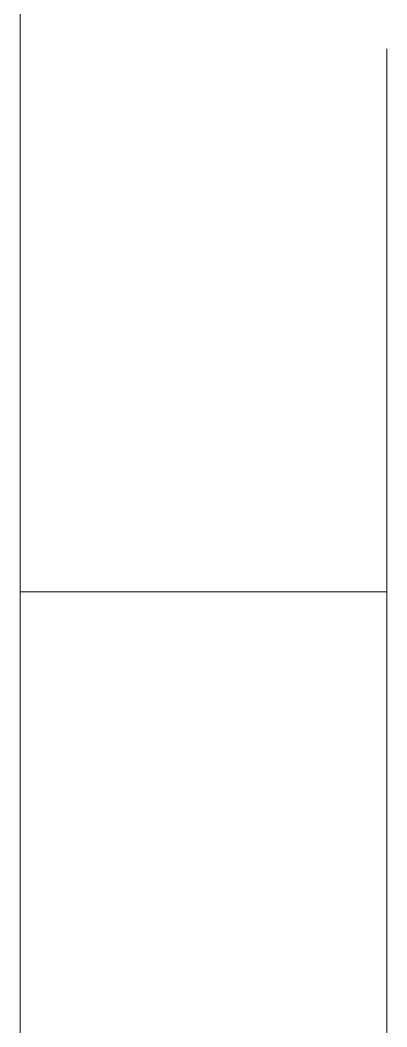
# Model space of a CAD drawing. Header units: inches. Extents: x -12418 to 57169, y -29325 to 19878.
# Drawn here: x 21147.8 to 21167.3, y -13162.2 to -13108.7 of the extents above; entities that cross this region are included whole.
import ezdxf

# ---------------------------------------------------------------- set-up
doc = ezdxf.new("R2010")
doc.units = ezdxf.units.IN
doc.header["$LTSCALE"] = 25
doc.header["$MEASUREMENT"] = 0
doc.layers.get('0').update_dxf_attribs({"color": 8})
doc.layers.add('00-Ground Floor$0$LOADING', color=253, linetype='Continuous', lineweight=5)
doc.layers.add('00-Ground Floor$0$NEW Wall', color=166, linetype='Continuous', lineweight=5)

# ---------------------------------------------------------------- blocks, each defined once
blk = doc.blocks.new('*X861')
at = {"color": 0}
for p, q in [((5, 3), (5, 3)), ((5, 3), (5, 3)), ((5, 3), (5, 3)), ((5, 3), (5, 3)), ((5, 3), (5, 3)), ((5, 3), (5, 3)), ((5, 3), (5, 3)), ((5, 3), (5, 3)), ((5, 3), (5, 3)), ((5, 3), (5, 3)), ((5, 3), (5, 3)), ((5, 3), (5, 3)), ((5, 3), (5, 3)), ((5, 3), (5, 3)), ((5, 3), (5, 3)), ((5, 3), (5, 3)), ((5, 3), (5, 3)), ((5, 3), (5, 3)), ((5, 3), (5, 3)), ((5, 3), (5, 3)), ((5, 3), (5, 3)), ((5, 3), (5, 3)), ((5, 3), (5, 3)), ((5, 3), (5, 3)), ((5, 3), (5, 3)), ((5, 3), (5, 3)), ((5, 3), (5, 3)), ((5, 3), (5, 3)), ((5, 3), (5, 3)), ((5, 3), (5, 3)), ((5, 3), (5, 3)), ((5, 3), (5, 3)), ((5, 3), (5, 3)), ((5, 3), (5, 3)), ((5, 3), (5, 3)), ((5, 3), (5, 3)), ((5, 3), (5, 3)), ((5, 3), (5, 3)), ((5, 3), (5, 3)), ((5, 3), (5, 3)), ((5, 3), (5, 3)), ((5, 3), (5, 3)), ((5, 3), (5, 3)), ((5, 3), (5, 3)), ((5, 3), (5, 3)), ((5, 3), (5, 3)), ((5, 3), (5, 3)), ((5, 3), (5, 3)), ((5, 3), (5, 3)), ((5, 3), (5, 3)), ((5, 3), (5, 3)), ((5, 3), (5, 3)), ((5, 3), (5, 3)), ((5, 3), (5, 3)), ((5, 3), (5, 3)), ((5, 3), (5, 3)), ((5, 3), (5, 3)), ((5, 3), (5, 3)), ((5, 3), (5, 3)), ((5, 3), (5, 3)), ((5, 3), (5, 3)), ((5, 3), (5, 3)), ((5, 3), (5, 3)), ((5, 3), (5, 3)), ((5, 3), (5, 3)), ((5, 3), (5, 3)), ((6, 3), (5, 3)), ((5, 3), (5, 3)), ((6, 3), (5, 3)), ((5, 3), (5, 3)), ((6, 3), (5, 3)), ((5, 3), (5, 3)), ((6, 3), (5, 3)), ((5, 3), (5, 3)), ((5, 3), (5, 3)), ((5, 3), (5, 3)), ((5, 3), (5, 3)), ((5, 3), (5, 3)), ((5, 3), (5, 3)), ((5, 3), (5, 3)), ((5, 3), (5, 3)), ((5, 3), (5, 3)), ((5, 3), (5, 3)), ((5, 3), (5, 3)), ((5, 3), (5, 3)), ((5, 3), (5, 3)), ((5, 3), (5, 3)), ((5, 3), (5, 3)), ((5, 3), (5, 3)), ((5, 3), (5, 3)), ((5, 3), (5, 3)), ((5, 3), (5, 3)), ((5, 3), (5, 3)), ((5, 3), (5, 3)), ((5, 3), (5, 3)), ((5, 3), (5, 3)), ((6, 3), (6, 3)), ((6, 3), (6, 3)), ((6, 3), (6, 3)), ((6, 3), (6, 3)), ((6, 3), (6, 3)), ((6, 3), (6, 3)), ((6, 3), (6, 3)), ((6, 3), (6, 3)), ((6, 3), (6, 3)), ((6, 3), (6, 3)), ((6, 3), (6, 3)), ((6, 3), (6, 3)), ((6, 3), (6, 3)), ((6, 3), (6, 3)), ((6, 3), (6, 3)), ((6, 3), (6, 3)), ((6, 3), (6, 3)), ((6, 3), (6, 3)), ((6, 3), (6, 3)), ((6, 3), (6, 3)), ((6, 3), (6, 3)), ((6, 3), (6, 3)), ((6, 3), (6, 3)), ((6, 3), (6, 3)), ((6, 3), (6, 3)), ((6, 3), (6, 3)), ((6, 3), (6, 3)), ((6, 3), (6, 3)), ((6, 3), (6, 3)), ((6, 3), (6, 3)), ((6, 3), (6, 3)), ((6, 3), (6, 3)), ((6, 3), (6, 3)), ((6, 3), (6, 3)), ((6, 3), (6, 3)), ((6, 3), (6, 3)), ((6, 3), (6, 3)), ((6, 3), (6, 3)), ((6, 3), (6, 3)), ((6, 3), (6, 3)), ((6, 3), (6, 3)), ((6, 3), (6, 3)), ((6, 3), (6, 3)), ((6, 3), (6, 3)), ((6, 3), (6, 3)), ((6, 3), (6, 3)), ((6, 3), (6, 3)), ((6, 3), (6, 3)), ((6, 3), (6, 3)), ((6, 3), (6, 3)), ((6, 3), (6, 3)), ((6, 3), (6, 3)), ((6, 3), (6, 3)), ((6, 3), (6, 3)), ((6, 3), (6, 3)), ((6, 3), (6, 3)), ((6, 3), (6, 3)), ((6, 3), (6, 3)), ((6, 3), (6, 3)), ((6, 3), (6, 3)), ((6, 3), (6, 3)), ((6, 3), (6, 3)), ((6, 3), (6, 3)), ((6, 3), (6, 3)), ((6, 3), (6, 3)), ((6, 3), (6, 3)), ((6, 3), (6, 3)), ((6, 3), (6, 3)), ((6, 3), (6, 3)), ((6, 3), (6, 3)), ((6, 3), (6, 3)), ((6, 3), (6, 3)), ((6, 3), (6, 3)), ((6, 3), (6, 3)), ((6, 3), (6, 3)), ((6, 3), (6, 3)), ((6, 3), (6, 3)), ((6, 3), (6, 3)), ((6, 3), (6, 3)), ((6, 3), (6, 3)), ((6, 3), (6, 3)), ((6, 3), (6, 3)), ((6, 3), (6, 3)), ((6, 3), (6, 3)), ((6, 3), (6, 3)), ((6, 3), (6, 3)), ((6, 3), (6, 3)), ((6, 3), (6, 3)), ((6, 3), (6, 3)), ((6, 3), (6, 3)), ((6, 3), (6, 3)), ((6, 3), (6, 3)), ((6, 3), (6, 3)), ((6, 3), (6, 3)), ((6, 3), (6, 3)), ((6, 3), (6, 3)), ((6, 3), (6, 3)), ((6, 3), (6, 3)), ((6, 3), (6, 3)), ((6, 3), (6, 3)), ((6, 3), (6, 3)), ((6, 3), (6, 3)), ((6, 3), (6, 3)), ((6, 3), (6, 3)), ((6, 3), (6, 3)), ((6, 3), (6, 3)), ((6, 3), (6, 3)), ((6, 3), (6, 3)), ((6, 3), (6, 3)), ((6, 3), (6, 3)), ((6, 3), (6, 3)), ((6, 3), (6, 3)), ((6, 3), (6, 3)), ((6, 3), (6, 3)), ((6, 3), (6, 3)), ((6, 3), (6, 3)), ((6, 3), (6, 3)), ((6, 3), (6, 3)), ((6, 3), (6, 3)), ((6, 3), (6, 3)), ((6, 3), (6, 3)), ((6, 3), (6, 3)), ((6, 3), (6, 3)), ((6, 3), (6, 3)), ((6, 3), (6, 3)), ((6, 3), (6, 3)), ((6, 3), (6, 3)), ((6, 3), (6, 3)), ((6, 3), (6, 3)), ((6, 3), (6, 3)), ((6, 3), (6, 3)), ((6, 3), (6, 3)), ((6, 3), (6, 3)), ((6, 3), (6, 3)), ((6, 3), (6, 3)), ((6, 3), (6, 3)), ((6, 3), (6, 3)), ((6, 3), (6, 3)), ((6, 3), (6, 3)), ((6, 3), (6, 3)), ((6, 3), (6, 3)), ((6, 3), (6, 3)), ((6, 3), (6, 3)), ((6, 3), (6, 3)), ((6, 3), (6, 3)), ((6, 3), (6, 3)), ((6, 3), (6, 3)), ((6, 3), (6, 3)), ((6, 3), (6, 3)), ((6, 3), (6, 3)), ((6, 3), (6, 3)), ((6, 3), (6, 3)), ((6, 3), (6, 3)), ((6, 3), (6, 3)), ((6, 3), (6, 3)), ((6, 3), (6, 3)), ((6, 3), (6, 3)), ((6, 3), (6, 3)), ((6, 3), (6, 3)), ((6, 3), (6, 3)), ((6, 3), (6, 3)), ((6, 3), (6, 3)), ((6, 3), (6, 3)), ((6, 3), (6, 3)), ((6, 3), (6, 3)), ((6, 3), (6, 3)), ((6, 3), (6, 3)), ((6, 3), (6, 3)), ((6, 3), (6, 3)), ((6, 3), (6, 3)), ((6, 3), (6, 3)), ((6, 3), (6, 3)), ((6, 3), (6, 3)), ((6, 3), (6, 3)), ((6, 3), (6, 3)), ((6, 3), (6, 3)), ((6, 3), (6, 3)), ((6, 3), (6, 3)), ((6, 3), (6, 3)), ((6, 3), (6, 3)), ((6, 3), (6, 3)), ((6, 3), (6, 3)), ((6, 3), (6, 3)), ((6, 3), (6, 3)), ((6, 3), (6, 3)), ((6, 3), (6, 3)), ((6, 3), (6, 3)), ((6, 3), (6, 3)), ((6, 3), (6, 3)), ((6, 3), (6, 3)), ((6, 3), (6, 3)), ((6, 3), (6, 3)), ((6, 3), (6, 3)), ((6, 3), (6, 3)), ((6, 3), (6, 3)), ((6, 3), (6, 3)), ((6, 3), (6, 3)), ((6, 3), (6, 3)), ((6, 3), (6, 3)), ((6, 3), (6, 3)), ((6, 3), (6, 3)), ((6, 3), (6, 3)), ((6, 3), (6, 3)), ((6, 3), (6, 3)), ((6, 3), (5, 3)), ((6, 3), (5, 3)), ((6, 3), (5, 3)), ((6, 3), (5, 3)), ((6, 3), (5, 3)), ((6, 3), (6, 3)), ((6, 3), (6, 3)), ((6, 3), (6, 3)), ((6, 3), (6, 3)), ((6, 3), (6, 3)), ((6, 3), (6, 3)), ((6, 3), (6, 3)), ((6, 3), (6, 3)), ((6, 3), (6, 3)), ((6, 3), (6, 3)), ((6, 3), (6, 3)), ((6, 3), (6, 3)), ((6, 3), (6, 3)), ((6, 3), (6, 3)), ((6, 3), (6, 3)), ((6, 3), (6, 3)), ((6, 3), (6, 3)), ((6, 3), (6, 3)), ((6, 3), (6, 3)), ((6, 3), (6, 3)), ((6, 3), (6, 3)), ((6, 3), (6, 3)), ((6, 3), (6, 3)), ((6, 3), (6, 3)), ((6, 3), (6, 3)), ((6, 3), (6, 3)), ((6, 3), (6, 3)), ((6, 3), (6, 3)), ((6, 3), (6, 3)), ((6, 3), (6, 3)), ((6, 3), (6, 3)), ((6, 3), (6, 3)), ((6, 3), (6, 3)), ((6, 3), (6, 3)), ((6, 3), (6, 3)), ((6, 3), (6, 3)), ((6, 3), (6, 3)), ((6, 3), (6, 3)), ((6, 3), (6, 3)), ((6, 3), (6, 3)), ((6, 3), (6, 3)), ((6, 3), (6, 3)), ((6, 3), (6, 3)), ((6, 3), (6, 3)), ((6, 3), (6, 3)), ((6, 3), (6, 3)), ((6, 3), (6, 3)), ((6, 3), (6, 3)), ((6, 3), (6, 3)), ((6, 3), (6, 3)), ((6, 3), (6, 3)), ((6, 3), (6, 3)), ((6, 3), (6, 3)), ((6, 3), (6, 3)), ((6, 3), (6, 3)), ((6, 3), (6, 3)), ((6, 3), (6, 3)), ((6, 3), (6, 3)), ((6, 3), (6, 3)), ((6, 3), (6, 3)), ((6, 3), (6, 3)), ((6, 3), (6, 3)), ((6, 3), (6, 3)), ((6, 3), (6, 3)), ((6, 3), (6, 3)), ((6, 3), (6, 3)), ((6, 3), (6, 3)), ((6, 3), (6, 3)), ((6, 3), (6, 3)), ((6, 3), (6, 3)), ((6, 3), (6, 3)), ((6, 3), (6, 3)), ((6, 3), (6, 3)), ((6, 3), (6, 3)), ((6, 3), (6, 3)), ((6, 3), (6, 3)), ((6, 3), (6, 3)), ((6, 3), (6, 3)), ((6, 3), (6, 3)), ((6, 3), (6, 3)), ((6, 3), (6, 3)), ((6, 3), (6, 3)), ((6, 3), (6, 3)), ((6, 3), (6, 3)), ((6, 3), (6, 3)), ((6, 3), (6, 3)), ((6, 3), (6, 3)), ((6, 3), (6, 3)), ((6, 3), (6, 3)), ((6, 3), (6, 3)), ((6, 3), (6, 3)), ((6, 3), (6, 3)), ((6, 3), (6, 3)), ((6, 3), (6, 3)), ((6, 3), (6, 3)), ((6, 3), (6, 3)), ((6, 3), (6, 3)), ((6, 3), (6, 3)), ((6, 3), (6, 3)), ((6, 3), (6, 3)), ((6, 3), (6, 3)), ((6, 3), (6, 3)), ((6, 3), (6, 3)), ((6, 3), (6, 3)), ((6, 3), (6, 3)), ((6, 3), (6, 3)), ((6, 3), (6, 3)), ((6, 3), (6, 3)), ((6, 3), (6, 3)), ((6, 3), (6, 3)), ((6, 3), (6, 3)), ((6, 3), (6, 3)), ((6, 3), (6, 3)), ((6, 3), (6, 3)), ((6, 3), (6, 3)), ((6, 3), (6, 3)), ((6, 3), (6, 3)), ((6, 3), (6, 3)), ((6, 3), (6, 3)), ((6, 3), (6, 3)), ((6, 3), (6, 3)), ((6, 3), (6, 3)), ((6, 3), (6, 3)), ((6, 3), (6, 3)), ((6, 3), (6, 3)), ((6, 3), (6, 3)), ((6, 3), (6, 3)), ((6, 3), (6, 3)), ((6, 3), (6, 3)), ((6, 3), (6, 3)), ((6, 3), (6, 3)), ((6, 3), (6, 3)), ((6, 3), (6, 3)), ((6, 3), (6, 3)), ((6, 3), (6, 3)), ((6, 3), (6, 3)), ((6, 3), (6, 3)), ((6, 3), (6, 3)), ((6, 3), (6, 3)), ((6, 3), (6, 3)), ((6, 3), (6, 3)), ((6, 3), (6, 3)), ((6, 3), (6, 3)), ((6, 3), (6, 3)), ((6, 3), (6, 3)), ((6, 3), (6, 3)), ((6, 3), (6, 3)), ((6, 3), (6, 3)), ((6, 3), (6, 3)), ((6, 3), (6, 3)), ((6, 3), (6, 3)), ((6, 3), (6, 3)), ((6, 3), (6, 3)), ((6, 3), (6, 3)), ((6, 3), (6, 3)), ((6, 3), (6, 3)), ((6, 3), (6, 3)), ((6, 3), (6, 3)), ((6, 3), (6, 3)), ((6, 3), (6, 3)), ((6, 3), (6, 3)), ((6, 3), (6, 3)), ((6, 3), (6, 3)), ((6, 3), (6, 3)), ((6, 3), (6, 3)), ((6, 3), (6, 3)), ((6, 3), (6, 3)), ((6, 3), (6, 3)), ((6, 3), (6, 3)), ((6, 3), (6, 3)), ((6, 3), (6, 3)), ((6, 3), (6, 3)), ((6, 3), (6, 3)), ((6, 3), (6, 3)), ((6, 3), (6, 3)), ((6, 3), (6, 3)), ((6, 3), (6, 3)), ((6, 3), (6, 3)), ((6, 3), (6, 3)), ((6, 3), (6, 3)), ((6, 3), (6, 3)), ((6, 3), (6, 3)), ((6, 3), (6, 3)), ((6, 3), (6, 3)), ((6, 3), (6, 3)), ((6, 3), (6, 3)), ((6, 3), (6, 3)), ((6, 3), (6, 3)), ((6, 3), (6, 3)), ((6, 3), (6, 3)), ((6, 3), (6, 3)), ((6, 3), (6, 3)), ((6, 3), (6, 3)), ((6, 3), (6, 3)), ((6, 3), (6, 3)), ((6, 3), (6, 3)), ((6, 3), (6, 3)), ((6, 3), (6, 3)), ((6, 3), (6, 3)), ((6, 3), (6, 3)), ((6, 3), (6, 3)), ((6, 3), (6, 3)), ((6, 3), (6, 3)), ((6, 3), (6, 3)), ((6, 3), (6, 3)), ((6, 3), (6, 3)), ((6, 3), (6, 3)), ((6, 3), (6, 3)), ((6, 3), (6, 3)), ((6, 3), (6, 3)), ((6, 3), (6, 3)), ((6, 3), (6, 3)), ((6, 3), (6, 3)), ((6, 3), (6, 3)), ((6, 3), (6, 3)), ((6, 3), (6, 3)), ((6, 3), (6, 3)), ((6, 3), (6, 3)), ((6, 3), (6, 3)), ((6, 3), (6, 3)), ((6, 3), (6, 3)), ((6, 3), (6, 3)), ((6, 3), (6, 3)), ((6, 3), (6, 3)), ((6, 3), (6, 3)), ((6, 3), (6, 3)), ((6, 3), (6, 3)), ((6, 3), (6, 3)), ((6, 3), (6, 3)), ((6, 3), (6, 3)), ((6, 3), (6, 3)), ((6, 3), (6, 3)), ((6, 3), (6, 3)), ((6, 3), (6, 3)), ((6, 3), (6, 3)), ((6, 3), (6, 3)), ((6, 3), (6, 3)), ((6, 3), (6, 3)), ((6, 3), (6, 3)), ((6, 3), (6, 3)), ((6, 3), (6, 3)), ((6, 3), (6, 3)), ((6, 3), (6, 3)), ((6, 3), (6, 3)), ((6, 3), (6, 3)), ((6, 3), (6, 3)), ((6, 3), (6, 3)), ((6, 3), (6, 3)), ((6, 3), (6, 3)), ((6, 3), (6, 3)), ((6, 3), (6, 3)), ((6, 3), (6, 3)), ((6, 3), (6, 3)), ((6, 3), (6, 3)), ((6, 3), (6, 3)), ((6, 3), (6, 3)), ((6, 3), (6, 3)), ((6, 3), (6, 3)), ((6, 3), (6, 3)), ((6, 3), (6, 3)), ((6, 3), (6, 3)), ((6, 3), (6, 3)), ((6, 3), (6, 3)), ((6, 3), (6, 3)), ((6, 3), (6, 3)), ((6, 3), (6, 3)), ((6, 3), (6, 3)), ((6, 3), (6, 3)), ((6, 3), (6, 3)), ((6, 3), (6, 3)), ((6, 3), (6, 3)), ((6, 3), (6, 3)), ((6, 3), (6, 3)), ((6, 3), (6, 3)), ((6, 3), (6, 3)), ((6, 3), (6, 3)), ((6, 3), (6, 3)), ((6, 3), (6, 3)), ((6, 3), (6, 3)), ((6, 3), (6, 3)), ((6, 3), (6, 3)), ((6, 3), (6, 3)), ((6, 3), (6, 3)), ((6, 3), (6, 3)), ((6, 3), (6, 3)), ((6, 3), (6, 3)), ((6, 3), (6, 3)), ((6, 3), (6, 3)), ((6, 3), (6, 3)), ((6, 3), (6, 3)), ((6, 3), (6, 3)), ((6, 3), (6, 3)), ((6, 3), (6, 3)), ((6, 3), (6, 3)), ((6, 3), (6, 3)), ((6, 3), (6, 3)), ((6, 3), (6, 3)), ((6, 3), (6, 3)), ((6, 3), (6, 3)), ((6, 3), (6, 3)), ((6, 3), (6, 3)), ((6, 3), (6, 3)), ((6, 3), (6, 3)), ((6, 3), (6, 3)), ((6, 3), (6, 3)), ((6, 3), (6, 3)), ((6, 3), (6, 3)), ((6, 3), (6, 3)), ((6, 3), (6, 3)), ((6, 3), (6, 3)), ((6, 3), (6, 3)), ((6, 3), (6, 3)), ((6, 3), (6, 3)), ((6, 3), (6, 3)), ((6, 3), (6, 3)), ((6, 3), (6, 3)), ((6, 3), (6, 3))]:
    blk.add_line(p, q, dxfattribs=at)
blk = doc.blocks.new('*X862')
at = {"color": 0}
for p, q in [((13, 1), (13, 1)), ((13, 1), (13, 1)), ((13, 1), (13, 1)), ((13, 1), (13, 1)), ((13, 1), (13, 1)), ((13, 1), (13, 1)), ((13, 1), (13, 1)), ((13, 1), (13, 1)), ((13, 1), (13, 1)), ((13, 1), (13, 1)), ((13, 1), (13, 1)), ((13, 1), (13, 1)), ((13, 1), (13, 1)), ((13, 1), (13, 1)), ((13, 1), (13, 1)), ((13, 1), (14, 1)), ((13, 1), (14, 1)), ((13, 1), (14, 1)), ((13, 1), (13, 1)), ((13, 1), (13, 1)), ((13, 1), (13, 1)), ((13, 1), (13, 1)), ((13, 1), (13, 1)), ((13, 1), (13, 1)), ((13, 1), (13, 1)), ((13, 1), (13, 1)), ((13, 1), (13, 1)), ((13, 1), (13, 1)), ((13, 1), (13, 1)), ((13, 1), (13, 1)), ((13, 1), (13, 1)), ((13, 1), (13, 1)), ((13, 1), (13, 1)), ((13, 1), (13, 1)), ((13, 1), (13, 1)), ((13, 1), (13, 1)), ((13, 1), (13, 1)), ((13, 1), (13, 1)), ((13, 1), (13, 1)), ((13, 1), (13, 1)), ((13, 1), (13, 1)), ((13, 1), (13, 1)), ((13, 1), (13, 1)), ((13, 1), (13, 1)), ((13, 1), (13, 1)), ((13, 1), (13, 1)), ((13, 1), (13, 1)), ((13, 1), (13, 1)), ((13, 1), (13, 1)), ((13, 1), (13, 1)), ((13, 1), (13, 1)), ((13, 1), (13, 1)), ((13, 1), (13, 1)), ((13, 1), (13, 1)), ((13, 1), (13, 1)), ((13, 1), (13, 1)), ((13, 1), (13, 1)), ((13, 1), (13, 1)), ((13, 1), (13, 1)), ((13, 1), (13, 1)), ((13, 1), (13, 1)), ((13, 1), (13, 1)), ((13, 1), (13, 1)), ((13, 1), (13, 1)), ((13, 1), (13, 1)), ((13, 1), (13, 1)), ((13, 1), (13, 1)), ((13, 1), (13, 1)), ((13, 1), (13, 1)), ((13, 1), (13, 1)), ((13, 1), (13, 1)), ((13, 1), (13, 1)), ((13, 1), (13, 1)), ((13, 1), (13, 1)), ((13, 1), (13, 1)), ((13, 1), (13, 1)), ((13, 1), (13, 1)), ((13, 1), (13, 1)), ((13, 1), (13, 1)), ((13, 1), (13, 1)), ((13, 1), (13, 1)), ((13, 1), (13, 1)), ((13, 1), (13, 1)), ((13, 1), (13, 1)), ((13, 1), (13, 1)), ((13, 1), (13, 1)), ((13, 1), (13, 1)), ((13, 1), (13, 1)), ((13, 1), (13, 1)), ((13, 1), (13, 1)), ((13, 1), (13, 1)), ((13, 1), (13, 1)), ((13, 1), (13, 1)), ((13, 1), (13, 1)), ((13, 1), (13, 1)), ((13, 1), (13, 1)), ((13, 1), (13, 1)), ((13, 1), (13, 1)), ((13, 1), (13, 1)), ((13, 1), (13, 1)), ((13, 1), (13, 1)), ((13, 1), (13, 1)), ((13, 1), (13, 1)), ((13, 1), (13, 1)), ((13, 1), (13, 1)), ((13, 1), (13, 1)), ((13, 1), (13, 1)), ((13, 1), (13, 1)), ((13, 1), (13, 1)), ((13, 1), (13, 1)), ((13, 1), (13, 1)), ((13, 1), (13, 1)), ((13, 1), (13, 1)), ((13, 1), (13, 1)), ((13, 1), (13, 1)), ((13, 1), (13, 1)), ((13, 1), (13, 1)), ((13, 1), (13, 1)), ((13, 1), (13, 1)), ((13, 1), (13, 1)), ((13, 1), (13, 1)), ((13, 1), (13, 1)), ((13, 1), (13, 1)), ((13, 1), (14, 1)), ((13, 0), (13, 0)), ((13, 0), (13, 0)), ((13, 0), (13, 0)), ((13, 0), (13, 0)), ((13, 0), (13, 0)), ((13, 0), (13, 0)), ((13, 0), (13, 0)), ((13, 0), (13, 0)), ((13, 0), (13, 0)), ((13, 0), (13, 0)), ((13, 0), (13, 0)), ((13, 0), (13, 0)), ((13, 0), (13, 0)), ((13, 0), (13, 0)), ((13, 0), (13, 0)), ((13, 0), (13, 0)), ((13, 0), (13, 0)), ((13, 0), (13, 0)), ((13, 0), (13, 0)), ((13, 0), (13, 0)), ((13, 0), (13, 0)), ((13, 0), (13, 0)), ((13, 0), (13, 0)), ((13, 0), (13, 0)), ((13, 0), (13, 0)), ((13, 0), (13, 0)), ((13, 0), (13, 0)), ((13, 0), (13, 0)), ((13, 0), (13, 0)), ((13, 0), (13, 0)), ((13, 0), (13, 0)), ((13, 0), (13, 0)), ((13, 0), (13, 0)), ((13, 0), (13, 0)), ((13, 0), (13, 0)), ((13, 0), (13, 0)), ((13, 0), (13, 0)), ((13, 0), (13, 0)), ((13, 0), (13, 0)), ((13, 0), (13, 0)), ((13, 0), (13, 0)), ((13, 0), (13, 0)), ((13, 0), (13, 0)), ((13, 0), (13, 0)), ((13, 0), (13, 0)), ((13, 0), (13, 0)), ((13, 0), (13, 0)), ((13, 0), (13, 0)), ((13, 0), (14, 0)), ((13, 0), (14, 0)), ((13, 0), (13, 0)), ((13, 0), (14, 0)), ((14, 1), (14, 1)), ((14, 1), (14, 1)), ((14, 1), (14, 1)), ((14, 1), (14, 1)), ((14, 1), (14, 1)), ((14, 1), (14, 1)), ((14, 1), (14, 1)), ((14, 1), (14, 1)), ((14, 1), (14, 1)), ((14, 1), (14, 1)), ((14, 1), (14, 1)), ((14, 1), (14, 1)), ((14, 1), (14, 1)), ((14, 1), (14, 1)), ((14, 1), (14, 1)), ((14, 1), (14, 1)), ((14, 1), (14, 1)), ((14, 1), (14, 1)), ((14, 1), (14, 1)), ((14, 1), (14, 1)), ((14, 1), (14, 1)), ((14, 1), (14, 1)), ((14, 1), (14, 1)), ((14, 1), (14, 1)), ((14, 1), (14, 1)), ((14, 1), (14, 1)), ((14, 1), (14, 1)), ((14, 1), (14, 1)), ((14, 1), (14, 1)), ((14, 1), (14, 1)), ((14, 1), (14, 1)), ((14, 1), (14, 1)), ((14, 1), (14, 1)), ((14, 1), (14, 1)), ((14, 1), (14, 1)), ((14, 1), (14, 1)), ((14, 1), (14, 1)), ((14, 1), (14, 1)), ((14, 1), (14, 1)), ((14, 1), (14, 1)), ((14, 1), (14, 1)), ((14, 1), (14, 1)), ((14, 1), (14, 1)), ((14, 1), (14, 1)), ((14, 1), (14, 1)), ((14, 1), (14, 1)), ((14, 1), (14, 1)), ((14, 1), (14, 1)), ((14, 1), (14, 1)), ((14, 1), (14, 1)), ((14, 1), (14, 1)), ((14, 1), (14, 1)), ((14, 1), (14, 1)), ((14, 1), (14, 1)), ((14, 1), (14, 1)), ((14, 1), (14, 1)), ((14, 1), (14, 1)), ((14, 1), (14, 1)), ((14, 1), (14, 1)), ((14, 1), (14, 1)), ((14, 1), (14, 1)), ((14, 1), (14, 1)), ((14, 1), (14, 1)), ((14, 1), (14, 1)), ((14, 1), (14, 1)), ((14, 1), (14, 1)), ((14, 1), (14, 1)), ((14, 1), (14, 1)), ((14, 1), (14, 1)), ((14, 1), (14, 1)), ((14, 1), (14, 1)), ((14, 1), (14, 1)), ((14, 1), (14, 1)), ((14, 1), (14, 1)), ((14, 1), (14, 1)), ((14, 1), (14, 1)), ((14, 1), (14, 1)), ((14, 1), (14, 1)), ((14, 1), (14, 1)), ((14, 1), (14, 1)), ((14, 1), (14, 1)), ((14, 1), (14, 1)), ((14, 1), (14, 1)), ((14, 1), (14, 1)), ((14, 1), (14, 1)), ((14, 1), (14, 1)), ((14, 1), (14, 1)), ((14, 1), (14, 1)), ((14, 1), (14, 1)), ((14, 1), (14, 1)), ((14, 1), (14, 1)), ((14, 1), (14, 1)), ((14, 1), (14, 1)), ((14, 1), (14, 1)), ((14, 0), (14, 0)), ((14, 0), (14, 0)), ((14, 0), (14, 0)), ((14, 0), (14, 0)), ((14, 0), (14, 0)), ((14, 0), (14, 0)), ((14, 0), (14, 0)), ((14, 0), (14, 0)), ((14, 0), (14, 0)), ((14, 0), (14, 0)), ((14, 0), (14, 0)), ((14, 0), (14, 0)), ((14, 0), (14, 0)), ((14, 0), (14, 0)), ((14, 0), (14, 0)), ((14, 0), (14, 0)), ((14, 0), (14, 0)), ((14, 0), (14, 0)), ((14, 0), (14, 0)), ((14, 0), (14, 0)), ((14, 0), (14, 0)), ((14, 0), (14, 0)), ((14, 0), (14, 0)), ((14, 0), (14, 0)), ((14, 0), (14, 0)), ((14, 0), (14, 0)), ((14, 0), (14, 0)), ((14, 0), (14, 0)), ((14, 0), (14, 0)), ((14, 0), (14, 0)), ((14, 0), (14, 0)), ((14, 0), (14, 0)), ((14, 0), (14, 0)), ((14, 0), (14, 0)), ((14, 0), (14, 0)), ((14, 0), (14, 0)), ((14, 0), (14, 0)), ((14, 0), (14, 0)), ((14, 0), (14, 0)), ((14, 0), (14, 0)), ((14, 0), (14, 0)), ((14, 0), (14, 0)), ((14, 0), (14, 0)), ((14, 0), (14, 0)), ((14, 0), (14, 0)), ((14, 0), (14, 0)), ((14, 0), (14, 0)), ((14, 0), (14, 0)), ((13, 0), (13, 0)), ((13, 0), (14, 0)), ((13, 0), (13, 0)), ((13, 0), (14, 0)), ((13, 0), (13, 0)), ((13, 0), (14, 0)), ((13, 0), (13, 0)), ((13, 0), (13, 0)), ((13, 0), (13, 0)), ((13, 0), (13, 0)), ((13, 0), (14, 0)), ((13, 0), (13, 0)), ((13, 0), (14, 0)), ((13, 0), (13, 0)), ((13, 0), (14, 0)), ((13, 0), (13, 0)), ((13, 0), (14, 0)), ((13, 0), (13, 0)), ((13, 0), (14, 0)), ((13, 0), (13, 0)), ((13, 0), (14, 0)), ((13, 0), (13, 0)), ((13, 0), (14, 0)), ((13, 0), (13, 0)), ((13, 0), (13, 0)), ((13, 0), (13, 0)), ((13, 0), (14, 0)), ((13, 0), (13, 0)), ((13, 0), (14, 0)), ((13, 0), (13, 0)), ((13, 0), (14, 0)), ((13, 0), (13, 0)), ((13, 0), (14, 0)), ((13, 0), (13, 0)), ((13, 0), (13, 0)), ((13, 0), (13, 0)), ((13, 0), (13, 0)), ((13, 0), (13, 0)), ((13, 0), (13, 0)), ((13, 0), (13, 0)), ((13, 0), (13, 0)), ((13, 0), (13, 0)), ((13, 0), (13, 0)), ((13, 0), (13, 0)), ((13, 0), (13, 0)), ((13, 0), (13, 0)), ((13, 0), (13, 0)), ((13, 0), (13, 0)), ((13, 0), (13, 0)), ((13, 0), (13, 0)), ((13, 0), (13, 0)), ((13, 0), (13, 0)), ((13, 0), (13, 0)), ((13, 0), (13, 0)), ((13, 0), (13, 0)), ((13, 0), (13, 0)), ((13, 0), (13, 0)), ((13, 0), (13, 0)), ((13, 0), (13, 0)), ((13, 0), (13, 0)), ((13, 0), (13, 0)), ((13, 0), (13, 0)), ((13, 0), (13, 0)), ((13, 0), (13, 0)), ((13, -1), (13, -1)), ((13, -1), (13, -1)), ((13, -1), (13, -1)), ((13, -1), (13, -1)), ((13, -1), (13, -1)), ((13, -1), (14, -1)), ((13, -1), (13, -1)), ((14, 0), (14, 0)), ((14, 0), (14, 0)), ((14, 0), (14, 0)), ((14, 0), (14, 0)), ((14, 0), (14, 0)), ((14, 0), (14, 0)), ((14, 0), (14, 0)), ((14, 0), (14, 0)), ((14, 0), (14, 0)), ((14, 0), (14, 0)), ((14, 0), (14, 0)), ((14, 0), (14, 0)), ((14, 0), (14, 0)), ((14, 0), (14, 0)), ((14, 0), (14, 0)), ((13, 0), (14, 0)), ((14, 0), (14, 0)), ((14, 0), (14, 0)), ((14, 0), (14, 0)), ((14, 0), (14, 0)), ((14, 0), (14, 0)), ((14, 0), (14, 0)), ((14, 0), (14, 0)), ((14, 0), (14, 0)), ((14, 0), (14, 0)), ((14, 0), (14, 0)), ((14, 0), (14, 0)), ((14, 0), (14, 0)), ((14, 0), (14, 0)), ((14, 0), (14, 0)), ((14, 0), (14, 0)), ((14, 0), (14, 0)), ((14, 0), (14, 0)), ((14, 0), (14, 0)), ((14, 0), (14, 0)), ((14, 0), (14, 0)), ((14, 0), (14, 0)), ((14, 0), (14, 0)), ((14, 0), (14, 0)), ((14, 0), (14, 0)), ((14, 0), (14, 0)), ((14, 0), (14, 0)), ((14, 0), (14, 0)), ((14, 0), (14, 0)), ((14, 0), (14, 0)), ((14, 0), (14, 0)), ((14, 0), (14, 0)), ((14, 0), (14, 0)), ((14, 0), (14, 0)), ((14, 0), (14, 0)), ((14, -1), (14, -1)), ((14, -1), (14, -1)), ((14, -1), (14, -1)), ((14, -1), (14, -1)), ((14, -1), (14, -1))]:
    blk.add_line(p, q, dxfattribs=at)
blk = doc.blocks.new('00-Ground Floor$0$GF21018-P')
at = {"color": 0}
for p, q in [((0.220494, 0.475631), (0.220494, 0.067498)), ((0.240011, 0.322592), (0.240011, 0.140001)), ((0.220494, 0.293723), (0.240011, 0.293723))]:
    blk.add_line(p, q, dxfattribs=at)
for points in [[(0.240011, 0.293723), (0.240011, 0.293723), (0.240011, 0.293723), (0.240011, 0.293723), (0.240011, 0.293723), (0.240011, 0.293723), (0.240011, 0.293723), (0.240011, 0.293723), (0.240011, 0.293723), (0.240011, 0.293723), (0.240011, 0.293723), (0.240011, 0.293723), (0.240011, 0.293723), (0.240011, 0.293723), (0.240011, 0.293723), (0.240011, 0.293723), (0.240011, 0.293723), (0.240011, 0.293723), (0.240011, 0.293723), (0.240011, 0.293723), (0.240011, 0.293723), (0.240011, 0.293723), (0.240011, 0.293723), (0.240011, 0.293723), (0.240011, 0.293723), (0.240011, 0.293723), (0.240011, 0.293723), (0.240011, 0.293723), (0.240011, 0.293723), (0.240011, 0.293723), (0.240011, 0.293723), (0.240011, 0.293723), (0.240011, 0.293723), (0.240011, 0.293723), (0.240011, 0.293723), (0.240011, 0.293723), (0.240011, 0.293723), (0.240011, 0.293723), (0.240011, 0.293723), (0.240011, 0.293723), (0.240011, 0.293723), (0.240011, 0.293723), (0.240011, 0.293723), (0.240011, 0.293723), (0.240011, 0.293723), (0.240011, 0.293723), (0.240011, 0.293723), (0.240011, 0.293723), (0.240011, 0.293723), (0.240011, 0.293723), (0.240011, 0.293723), (0.240011, 0.293723), (0.240011, 0.293723), (0.240011, 0.293723), (0.240011, 0.293723), (0.240011, 0.293723), (0.240011, 0.293723), (0.240011, 0.293723), (0.240011, 0.293723), (0.240011, 0.293723), (0.240011, 0.293723), (0.240011, 0.293723), (0.240011, 0.293723), (0.240011, 0.293723), (0.240011, 0.293723), (0.240011, 0.293723), (0.240011, 0.293723), (0.240011, 0.293723), (0.240011, 0.293723), (0.240011, 0.293723), (0.240011, 0.293723), (0.240011, 0.293723), (0.240011, 0.293723), (0.240011, 0.293723), (0.240011, 0.293723), (0.240011, 0.293723), (0.240011, 0.293723), (0.240011, 0.293723), (0.240011, 0.293723), (0.240011, 0.293723), (0.240011, 0.293723), (0.240011, 0.293723), (0.240011, 0.293723), (0.240011, 0.293723), (0.240011, 0.293723), (0.240011, 0.293723), (0.240011, 0.293723), (0.240011, 0.293723), (0.240011, 0.293723), (0.240011, 0.293723), (0.240011, 0.293723), (0.240011, 0.293723), (0.240011, 0.293723), (0.240011, 0.293723), (0.240011, 0.293723), (0.240011, 0.293723), (0.240011, 0.293723), (0.240011, 0.293723), (0.240011, 0.293723), (0.240011, 0.293723), (0.240011, 0.293723), (0.240011, 0.293723), (0.240011, 0.293723), (0.240011, 0.293723), (0.240011, 0.293723), (0.240011, 0.293723), (0.240011, 0.293723), (0.240011, 0.293723), (0.240011, 0.293723), (0.240011, 0.293723), (0.240011, 0.293723), (0.240011, 0.293723), (0.240011, 0.293723), (0.240011, 0.293723), (0.240011, 0.293723), (0.240011, 0.293723), (0.240011, 0.293723), (0.240011, 0.293723), (0.240011, 0.293723), (0.240011, 0.293723), (0.240011, 0.293723), (0.240011, 0.293723), (0.240011, 0.293723), (0.240011, 0.293723), (0.240011, 0.293723), (0.240011, 0.293723), (0.240011, 0.293723), (0.240011, 0.293723), (0.240011, 0.293723), (0.240011, 0.293723), (0.240011, 0.293723), (0.240011, 0.293723), (0.240011, 0.293723), (0.240011, 0.293723), (0.240011, 0.293723), (0.240011, 0.293723), (0.240011, 0.293723), (0.240011, 0.293723), (0.240011, 0.293723), (0.240011, 0.293723), (0.240011, 0.293723), (0.240011, 0.293723), (0.240011, 0.293723), (0.240011, 0.293723), (0.240011, 0.293723), (0.240011, 0.293723), (0.240011, 0.293723), (0.240011, 0.293723), (0.240011, 0.293723), (0.240011, 0.293723), (0.240011, 0.293723), (0.240011, 0.293723), (0.240011, 0.293723), (0.240011, 0.293723), (0.240011, 0.293723), (0.240011, 0.293723), (0.240011, 0.293723), (0.240011, 0.293723), (0.240011, 0.293723), (0.240011, 0.293723), (0.240011, 0.293723), (0.240011, 0.293723), (0.240011, 0.293723), (0.240011, 0.293723), (0.240011, 0.293723), (0.240011, 0.293723), (0.240011, 0.293723), (0.240011, 0.293723), (0.240011, 0.293723), (0.240011, 0.293723), (0.240011, 0.293723), (0.240011, 0.293723), (0.240011, 0.293723), (0.240011, 0.293723), (0.240011, 0.293723), (0.240011, 0.293723), (0.240011, 0.293723), (0.240011, 0.293723), (0.240011, 0.293723), (0.240011, 0.293723), (0.240011, 0.293723), (0.240011, 0.293723), (0.240011, 0.293723), (0.240011, 0.293723), (0.240011, 0.293723), (0.240011, 0.293723), (0.240011, 0.293723), (0.240011, 0.293723), (0.240011, 0.293723), (0.240011, 0.293723), (0.240011, 0.293723), (0.240011, 0.293723), (0.240011, 0.293723), (0.240011, 0.293723), (0.240011, 0.293723), (0.240011, 0.293723), (0.240011, 0.293723), (0.240011, 0.293723), (0.240011, 0.293723), (0.240011, 0.293723), (0.240011, 0.293723), (0.240011, 0.293723), (0.240011, 0.293723), (0.240011, 0.293723), (0.240011, 0.293723), (0.240011, 0.293723), (0.240011, 0.293723), (0.240011, 0.293723), (0.240011, 0.293723), (0.240011, 0.293723), (0.240011, 0.293723), (0.240011, 0.293723), (0.240011, 0.293723), (0.240011, 0.293723), (0.240011, 0.293723), (0.240011, 0.293723), (0.240011, 0.293723), (0.240011, 0.293723), (0.240011, 0.293723), (0.240011, 0.293723), (0.240011, 0.293723), (0.240011, 0.293723), (0.240011, 0.293723), (0.240011, 0.293723), (0.240011, 0.293723), (0.240011, 0.293723), (0.240011, 0.293723), (0.240011, 0.293723), (0.240011, 0.293723), (0.240011, 0.293723), (0.240011, 0.293723), (0.240011, 0.293723), (0.240011, 0.293723), (0.240011, 0.293723), (0.240011, 0.293723), (0.240011, 0.293723), (0.240011, 0.293723), (0.240011, 0.293723), (0.240011, 0.293723), (0.240011, 0.293723), (0.240011, 0.293723), (0.240011, 0.293723), (0.240011, 0.293723), (0.240011, 0.293723), (0.240011, 0.293723), (0.240011, 0.293723), (0.240011, 0.293723), (0.240011, 0.293723), (0.240011, 0.293723), (0.240011, 0.293723), (0.240011, 0.293723), (0.240011, 0.293723), (0.240011, 0.293723), (0.240011, 0.293723), (0.240011, 0.293723), (0.240011, 0.293723), (0.240011, 0.293723), (0.240011, 0.293723), (0.240011, 0.293723), (0.240011, 0.293723), (0.240011, 0.293723), (0.240011, 0.293723), (0.240011, 0.293723), (0.240011, 0.293723), (0.240011, 0.293723), (0.240011, 0.293723), (0.240011, 0.293723), (0.240011, 0.293723), (0.240011, 0.293723), (0.240011, 0.293723), (0.240011, 0.293723), (0.240011, 0.293723), (0.240011, 0.293723), (0.240011, 0.293723), (0.240011, 0.293723), (0.240011, 0.293723), (0.240011, 0.293723)], [(0.240011, 0.293723), (0.240011, 0.293723), (0.240011, 0.293723), (0.240011, 0.293723), (0.240011, 0.293723), (0.240011, 0.293723), (0.240011, 0.293723), (0.240011, 0.293723), (0.240011, 0.293723), (0.240011, 0.293723), (0.240011, 0.293723), (0.240011, 0.293723), (0.240011, 0.293723), (0.240011, 0.293723), (0.240011, 0.293723), (0.240011, 0.293723), (0.240011, 0.293723), (0.240011, 0.293723), (0.240011, 0.293723), (0.240011, 0.293723), (0.240011, 0.293723), (0.240011, 0.293723), (0.240011, 0.293723), (0.240011, 0.293723), (0.240011, 0.293723), (0.240011, 0.293723), (0.240011, 0.293723), (0.240011, 0.293723), (0.240011, 0.293723), (0.240011, 0.293723), (0.240011, 0.293723), (0.240011, 0.293723), (0.240011, 0.293723), (0.240011, 0.293723), (0.240011, 0.293723), (0.240011, 0.293723), (0.240011, 0.293723), (0.240011, 0.293723), (0.240011, 0.293723), (0.240011, 0.293723), (0.240011, 0.293723), (0.240011, 0.293723), (0.240011, 0.293723), (0.240011, 0.293723), (0.240011, 0.293723), (0.240011, 0.293723), (0.240011, 0.293723), (0.240011, 0.293723), (0.240011, 0.293723), (0.240011, 0.293723), (0.240011, 0.293723), (0.240011, 0.293723), (0.240011, 0.293723), (0.240011, 0.293723), (0.240011, 0.293723), (0.240011, 0.293723), (0.240011, 0.293723), (0.240011, 0.293723), (0.240011, 0.293723), (0.240011, 0.293723), (0.240011, 0.293723), (0.240011, 0.293723), (0.240011, 0.293723), (0.240011, 0.293723), (0.240011, 0.293723), (0.240011, 0.293723), (0.240011, 0.293723), (0.240011, 0.293723), (0.240011, 0.293723), (0.240011, 0.293723), (0.240011, 0.293723), (0.240011, 0.293723), (0.240011, 0.293723), (0.240011, 0.293723), (0.240011, 0.293723), (0.240011, 0.293723), (0.240011, 0.293723), (0.240011, 0.293723), (0.240011, 0.293723), (0.240011, 0.293723), (0.240011, 0.293723), (0.240011, 0.293723), (0.240011, 0.293723), (0.240011, 0.293723), (0.240011, 0.293723), (0.240011, 0.293723), (0.240011, 0.293723), (0.240011, 0.293723), (0.240011, 0.293723), (0.240011, 0.293723), (0.240011, 0.293723), (0.240011, 0.293723), (0.240011, 0.293723), (0.240011, 0.293723), (0.240011, 0.293723), (0.240011, 0.293723), (0.240011, 0.293723), (0.240011, 0.293723), (0.240011, 0.293723), (0.240011, 0.293723), (0.240011, 0.293723), (0.240011, 0.293723), (0.240011, 0.293723), (0.240011, 0.293723), (0.240011, 0.293723), (0.240011, 0.293723), (0.240011, 0.293723), (0.240011, 0.293723), (0.240011, 0.293723), (0.240011, 0.293723), (0.240011, 0.293723), (0.240011, 0.293723), (0.240011, 0.293723), (0.240011, 0.293723), (0.240011, 0.293723), (0.240011, 0.293723), (0.240011, 0.293723), (0.240011, 0.293723), (0.240011, 0.293723), (0.240011, 0.293723), (0.240011, 0.293723), (0.240011, 0.293723), (0.240011, 0.293723), (0.240011, 0.293723), (0.240011, 0.293723), (0.240011, 0.293723), (0.240011, 0.293723), (0.240011, 0.293723), (0.240011, 0.293723), (0.240011, 0.293723), (0.240011, 0.293723), (0.240011, 0.293723), (0.240011, 0.293723), (0.240011, 0.293723), (0.240011, 0.293723), (0.240011, 0.293723), (0.240011, 0.293723), (0.240011, 0.293723), (0.240011, 0.293723), (0.240011, 0.293723), (0.240011, 0.293723), (0.240011, 0.293723), (0.240011, 0.293723), (0.240011, 0.293723), (0.240011, 0.293723), (0.240011, 0.293723), (0.240011, 0.293723), (0.240011, 0.293723), (0.240011, 0.293723), (0.240011, 0.293723), (0.240011, 0.293723), (0.240011, 0.293723), (0.240011, 0.293723), (0.240011, 0.293723), (0.240011, 0.293723), (0.240011, 0.293723), (0.240011, 0.293723), (0.240011, 0.293723), (0.240011, 0.293723), (0.240011, 0.293723), (0.240011, 0.293723), (0.240011, 0.293723), (0.240011, 0.293723), (0.240011, 0.293723), (0.240011, 0.293723), (0.240011, 0.293723), (0.240011, 0.293723), (0.240011, 0.293723), (0.240011, 0.293723), (0.240011, 0.293723), (0.240011, 0.293723), (0.240011, 0.293723), (0.240011, 0.293723), (0.240011, 0.293723), (0.240011, 0.293723), (0.240011, 0.293723), (0.240011, 0.293723), (0.240011, 0.293723), (0.240011, 0.293723), (0.240011, 0.293723), (0.240011, 0.293723), (0.240011, 0.293723), (0.240011, 0.293723), (0.240011, 0.293723), (0.240011, 0.293723), (0.240011, 0.293723), (0.240011, 0.293723), (0.240011, 0.293723), (0.240011, 0.293723), (0.240011, 0.293723), (0.240011, 0.293723), (0.240011, 0.293723), (0.240011, 0.293723), (0.240011, 0.293723), (0.240011, 0.293723), (0.240011, 0.293723), (0.240011, 0.293723), (0.240011, 0.293723), (0.240011, 0.293723), (0.240011, 0.293723), (0.240011, 0.293723), (0.240011, 0.293723), (0.240011, 0.293723), (0.240011, 0.293723), (0.240011, 0.293723), (0.240011, 0.293723), (0.240011, 0.293723), (0.240011, 0.293723), (0.240011, 0.293723), (0.240011, 0.293723), (0.240011, 0.293723), (0.240011, 0.293723), (0.240011, 0.293723), (0.240011, 0.293723), (0.240011, 0.293723), (0.240011, 0.293723), (0.240011, 0.293723), (0.240011, 0.293723), (0.240011, 0.293723)], [(0.240011, 0.293723), (0.240011, 0.293723), (0.240011, 0.293723), (0.240011, 0.293723), (0.240011, 0.293723), (0.240011, 0.293723), (0.240011, 0.293723), (0.240011, 0.293723), (0.240011, 0.293723), (0.240011, 0.293723), (0.240011, 0.293723), (0.240011, 0.293723), (0.240011, 0.293723), (0.240011, 0.293723), (0.240011, 0.293723), (0.240011, 0.293723), (0.240011, 0.293723), (0.240011, 0.293723), (0.240011, 0.293723), (0.240011, 0.293723), (0.240011, 0.293723), (0.240011, 0.293723), (0.240011, 0.293723), (0.240011, 0.293723), (0.240011, 0.293723), (0.240011, 0.293723), (0.240011, 0.293723), (0.240011, 0.293723), (0.240011, 0.293723), (0.240011, 0.293723), (0.240011, 0.293723), (0.240011, 0.293723), (0.240011, 0.293723), (0.240011, 0.293723), (0.240011, 0.293723), (0.240011, 0.293723), (0.240011, 0.293723), (0.240011, 0.293723), (0.240011, 0.293723), (0.240011, 0.293723), (0.240011, 0.293723), (0.240011, 0.293723), (0.240011, 0.293723), (0.240011, 0.293723), (0.240011, 0.293723), (0.240011, 0.293723), (0.240011, 0.293723), (0.240011, 0.293723), (0.240011, 0.293723), (0.240011, 0.293723), (0.240011, 0.293723), (0.240011, 0.293723), (0.240011, 0.293723), (0.240011, 0.293723), (0.240011, 0.293723), (0.240011, 0.293723), (0.240011, 0.293723), (0.240011, 0.293723), (0.240011, 0.293723), (0.240011, 0.293723), (0.240011, 0.293723), (0.240011, 0.293723), (0.240011, 0.293723), (0.240011, 0.293723), (0.240011, 0.293723), (0.240011, 0.293723), (0.240011, 0.293723), (0.240011, 0.293723), (0.240011, 0.293723), (0.240011, 0.293723), (0.240011, 0.293723), (0.240011, 0.293723), (0.240011, 0.293723), (0.240011, 0.293723), (0.240011, 0.293723), (0.240011, 0.293723), (0.240011, 0.293723), (0.240011, 0.293723), (0.240011, 0.293723), (0.240011, 0.293723), (0.240011, 0.293723), (0.240011, 0.293723), (0.240011, 0.293723), (0.240011, 0.293723), (0.240011, 0.293723), (0.240011, 0.293723), (0.240011, 0.293723), (0.240011, 0.293723), (0.240011, 0.293723), (0.240011, 0.293723), (0.240011, 0.293723), (0.240011, 0.293723), (0.240011, 0.293723), (0.240011, 0.293723), (0.240011, 0.293723), (0.240011, 0.293723), (0.240011, 0.293723), (0.240011, 0.293723), (0.240011, 0.293723), (0.240011, 0.293723), (0.240011, 0.293723), (0.240011, 0.293723), (0.240011, 0.293723), (0.240011, 0.293723), (0.240011, 0.293723), (0.240011, 0.293723), (0.240011, 0.293723), (0.240011, 0.293723), (0.240011, 0.293723), (0.240011, 0.293723), (0.240011, 0.293723), (0.240011, 0.293723), (0.240011, 0.293723), (0.240011, 0.293723), (0.240011, 0.293723), (0.240011, 0.293723), (0.240011, 0.293723), (0.240011, 0.293723), (0.240011, 0.293723), (0.240011, 0.293723), (0.240011, 0.293723), (0.240011, 0.293723), (0.240011, 0.293723), (0.240011, 0.293723), (0.240011, 0.293723), (0.240011, 0.293723), (0.240011, 0.293723), (0.240011, 0.293723), (0.240011, 0.293723), (0.240011, 0.293723), (0.240011, 0.293723), (0.240011, 0.293723), (0.240011, 0.293723), (0.240011, 0.293723), (0.240011, 0.293723), (0.240011, 0.293723), (0.240011, 0.293723), (0.240011, 0.293723), (0.240011, 0.293723), (0.240011, 0.293723), (0.240011, 0.293723), (0.240011, 0.293723), (0.240011, 0.293723), (0.240011, 0.293723), (0.240011, 0.293723), (0.240011, 0.293723), (0.240011, 0.293723), (0.240011, 0.293723), (0.240011, 0.293723), (0.240011, 0.293723), (0.240011, 0.293723), (0.240011, 0.293723), (0.240011, 0.293723), (0.240011, 0.293723), (0.240011, 0.293723), (0.240011, 0.293723), (0.240011, 0.293723), (0.240011, 0.293723), (0.240011, 0.293723), (0.240011, 0.293723), (0.240011, 0.293723), (0.240011, 0.293723), (0.240011, 0.293723), (0.240011, 0.293723), (0.240011, 0.293723), (0.240011, 0.293723), (0.240011, 0.293723), (0.240011, 0.293723), (0.240011, 0.293723), (0.240011, 0.293723), (0.240011, 0.293723), (0.240011, 0.293723), (0.240011, 0.293723), (0.240011, 0.293723), (0.240011, 0.293723), (0.240011, 0.293723), (0.240011, 0.293723), (0.240011, 0.293723), (0.240011, 0.293723), (0.240011, 0.293723), (0.240011, 0.293723), (0.240011, 0.293723), (0.240011, 0.293723), (0.240011, 0.293723), (0.240011, 0.293723), (0.240011, 0.293723), (0.240011, 0.293723), (0.240011, 0.293723), (0.240011, 0.293723), (0.240011, 0.293723), (0.240011, 0.293723), (0.240011, 0.293723), (0.240011, 0.293723), (0.240011, 0.293723), (0.240011, 0.293723), (0.240011, 0.293723), (0.240011, 0.293723), (0.240011, 0.293723), (0.240011, 0.293723), (0.240011, 0.293723), (0.240011, 0.293723), (0.240011, 0.293723), (0.240011, 0.293723), (0.240011, 0.293723), (0.240011, 0.293723), (0.240011, 0.293723), (0.240011, 0.293723), (0.240011, 0.293723), (0.240011, 0.293723), (0.240011, 0.293723), (0.240011, 0.293723), (0.240011, 0.293723), (0.240011, 0.293723), (0.240011, 0.293723)]]:
    blk.add_lwpolyline(points, close=True, dxfattribs=at)
at = {"layer": '00-Ground Floor$0$NEW Wall', "color": 0, "linetype": 'Continuous'}
for points in [[(0.240011, 0.293723), (0.240011, 0.293723), (0.240011, 0.293723), (0.240011, 0.293723), (0.240011, 0.293723), (0.240011, 0.293723), (0.240011, 0.293723), (0.240011, 0.293723)], [(0.240011, 0.293723), (0.240011, 0.293723), (0.240011, 0.293723), (0.240011, 0.293723), (0.240011, 0.293723), (0.240011, 0.293723), (0.240011, 0.293723)], [(0.240011, 0.293723), (0.240011, 0.293723), (0.240011, 0.293723), (0.240011, 0.293723), (0.240011, 0.293723), (0.240011, 0.293723), (0.240011, 0.293723), (0.240011, 0.293723), (0.240011, 0.293723)], [(0.240011, 0.293723), (0.240011, 0.293723), (0.240011, 0.293723), (0.240011, 0.293723), (0.240011, 0.293723), (0.240011, 0.293723), (0.240011, 0.293723), (0.240011, 0.293723), (0.240011, 0.293723), (0.240011, 0.293723)], [(0.240011, 0.293723), (0.240011, 0.293723), (0.240011, 0.293723), (0.240011, 0.293723), (0.240011, 0.293723), (0.240011, 0.293723), (0.240011, 0.293723), (0.240011, 0.293723), (0.240011, 0.293723), (0.240011, 0.293723), (0.240011, 0.293723), (0.240011, 0.293723), (0.240011, 0.293723), (0.240011, 0.293723), (0.240011, 0.293723)], [(0.240011, 0.293723), (0.240011, 0.293723), (0.240011, 0.293723), (0.240011, 0.293723), (0.240011, 0.293723), (0.240011, 0.293723), (0.240011, 0.293723), (0.240011, 0.293723), (0.240011, 0.293723), (0.240011, 0.293723)], [(0.240011, 0.293723), (0.240011, 0.293723), (0.240011, 0.293723), (0.240011, 0.293723), (0.240011, 0.293723), (0.240011, 0.293723), (0.240011, 0.293723), (0.240011, 0.293723), (0.240011, 0.293723), (0.240011, 0.293723)], [(0.240011, 0.293723), (0.240011, 0.293723), (0.240011, 0.293723), (0.240011, 0.293723), (0.240011, 0.293723), (0.240011, 0.293723), (0.240011, 0.293723), (0.240011, 0.293723), (0.240011, 0.293723), (0.240011, 0.293723)], [(0.240011, 0.293723), (0.240011, 0.293723), (0.240011, 0.293723), (0.240011, 0.293723), (0.240011, 0.293723), (0.240011, 0.293723), (0.240011, 0.293723), (0.240011, 0.293723), (0.240011, 0.293723), (0.240011, 0.293723), (0.240011, 0.293723), (0.240011, 0.293723), (0.240011, 0.293723), (0.240011, 0.293723), (0.240011, 0.293723), (0.240011, 0.293723), (0.240011, 0.293723), (0.240011, 0.293723)], [(0.240011, 0.293723), (0.240011, 0.293723), (0.240011, 0.293723), (0.240011, 0.293723), (0.240011, 0.293723), (0.240011, 0.293723), (0.240011, 0.293723), (0.240011, 0.293723), (0.240011, 0.293723), (0.240011, 0.293723), (0.240011, 0.293723), (0.240011, 0.293723)], [(0.240011, 0.293723), (0.240011, 0.293723), (0.240011, 0.293723), (0.240011, 0.293723), (0.240011, 0.293723), (0.240011, 0.293723), (0.240011, 0.293723)], [(0.240011, 0.293723), (0.240011, 0.293723), (0.240011, 0.293723), (0.240011, 0.293723), (0.240011, 0.293723), (0.240011, 0.293723), (0.240011, 0.293723), (0.240011, 0.293723), (0.240011, 0.293723), (0.240011, 0.293723), (0.240011, 0.293723), (0.240011, 0.293723), (0.240011, 0.293723), (0.240011, 0.293723), (0.240011, 0.293723), (0.240011, 0.293723), (0.240011, 0.293723), (0.240011, 0.293723), (0.240011, 0.293723), (0.240011, 0.293723), (0.240011, 0.293723), (0.240011, 0.293723), (0.240011, 0.293723), (0.240011, 0.293723), (0.240011, 0.293723), (0.240011, 0.293723), (0.240011, 0.293723), (0.240011, 0.293723), (0.240011, 0.293723), (0.240011, 0.293723), (0.240011, 0.293723), (0.240011, 0.293723), (0.240011, 0.293723), (0.240011, 0.293723), (0.240011, 0.293723), (0.240011, 0.293723), (0.240011, 0.293723), (0.240011, 0.293723), (0.240011, 0.293723), (0.240011, 0.293723), (0.240011, 0.293723), (0.240011, 0.293723), (0.240011, 0.293723), (0.240011, 0.293723), (0.240011, 0.293723), (0.240011, 0.293723), (0.240011, 0.293723), (0.240011, 0.293723), (0.240011, 0.293723), (0.240011, 0.293723), (0.240011, 0.293723), (0.240011, 0.293723), (0.240011, 0.293723), (0.240011, 0.293723), (0.240011, 0.293723), (0.240011, 0.293723), (0.240011, 0.293723), (0.240011, 0.293723), (0.240011, 0.293723), (0.240011, 0.293723), (0.240011, 0.293723), (0.240011, 0.293723), (0.240011, 0.293723), (0.240011, 0.293723), (0.240011, 0.293723), (0.240011, 0.293723), (0.240011, 0.293723), (0.240011, 0.293723), (0.240011, 0.293723), (0.240011, 0.293723), (0.240011, 0.293723), (0.240011, 0.293723), (0.240011, 0.293723), (0.240011, 0.293723), (0.240011, 0.293723), (0.240011, 0.293723), (0.240011, 0.293723), (0.240011, 0.293723), (0.240011, 0.293723), (0.240011, 0.293723), (0.240011, 0.293723), (0.240011, 0.293723), (0.240011, 0.293723), (0.240011, 0.293723), (0.240011, 0.293723), (0.240011, 0.293723), (0.240011, 0.293723), (0.240011, 0.293723), (0.240011, 0.293723), (0.240011, 0.293723), (0.240011, 0.293723), (0.240011, 0.293723), (0.240011, 0.293723), (0.240011, 0.293723), (0.240011, 0.293723), (0.240011, 0.293723), (0.240011, 0.293723), (0.240011, 0.293723), (0.240011, 0.293723), (0.240011, 0.293723), (0.240011, 0.293723), (0.240011, 0.293723), (0.240011, 0.293723), (0.240011, 0.293723), (0.240011, 0.293723), (0.240011, 0.293723), (0.240011, 0.293723), (0.240011, 0.293723), (0.240011, 0.293723), (0.240011, 0.293723), (0.240011, 0.293723)], [(0.240011, 0.293723), (0.240011, 0.293723), (0.240011, 0.293723), (0.240011, 0.293723), (0.240011, 0.293723), (0.240011, 0.293723), (0.240011, 0.293723), (0.240011, 0.293723), (0.240011, 0.293723), (0.240011, 0.293723), (0.240011, 0.293723), (0.240011, 0.293723), (0.240011, 0.293723), (0.240011, 0.293723), (0.240011, 0.293723), (0.240011, 0.293723), (0.240011, 0.293723)], [(0.240011, 0.293723), (0.240011, 0.293723), (0.240011, 0.293723), (0.240011, 0.293723), (0.240011, 0.293723), (0.240011, 0.293723), (0.240011, 0.293723), (0.240011, 0.293723), (0.240011, 0.293723), (0.240011, 0.293723), (0.240011, 0.293723), (0.240011, 0.293723), (0.240011, 0.293723), (0.240011, 0.293723), (0.240011, 0.293723), (0.240011, 0.293723), (0.240011, 0.293723), (0.240011, 0.293723), (0.240011, 0.293723), (0.240011, 0.293723), (0.240011, 0.293723), (0.240011, 0.293723), (0.240011, 0.293723), (0.240011, 0.293723), (0.240011, 0.293723), (0.240011, 0.293723), (0.240011, 0.293723), (0.240011, 0.293723), (0.240011, 0.293723), (0.240011, 0.293723), (0.240011, 0.293723), (0.240011, 0.293723), (0.240011, 0.293723), (0.240011, 0.293723), (0.240011, 0.293723), (0.240011, 0.293723), (0.240011, 0.293723), (0.240011, 0.293723), (0.240011, 0.293723), (0.240011, 0.293723), (0.240011, 0.293723), (0.240011, 0.293723), (0.240011, 0.293723), (0.240011, 0.293723), (0.240011, 0.293723), (0.240011, 0.293723), (0.240011, 0.293723), (0.240011, 0.293723), (0.240011, 0.293723), (0.240011, 0.293723), (0.240011, 0.293723), (0.240011, 0.293723), (0.240011, 0.293723), (0.240011, 0.293723), (0.240011, 0.293723), (0.240011, 0.293723), (0.240011, 0.293723), (0.240011, 0.293723), (0.240011, 0.293723), (0.240011, 0.293723), (0.240011, 0.293723), (0.240011, 0.293723), (0.240011, 0.293723), (0.240011, 0.293723), (0.240011, 0.293723), (0.240011, 0.293723), (0.240011, 0.293723), (0.240011, 0.293723), (0.240011, 0.293723), (0.240011, 0.293723), (0.240011, 0.293723), (0.240011, 0.293723), (0.240011, 0.293723), (0.240011, 0.293723), (0.240011, 0.293723), (0.240011, 0.293723), (0.240011, 0.293723), (0.240011, 0.293723), (0.240011, 0.293723), (0.240011, 0.293723), (0.240011, 0.293723), (0.240011, 0.293723), (0.240011, 0.293723), (0.240011, 0.293723), (0.240011, 0.293723), (0.240011, 0.293723), (0.240011, 0.293723), (0.240011, 0.293723), (0.240011, 0.293723)], [(0.240011, 0.293723), (0.240011, 0.293723), (0.240011, 0.293723), (0.240011, 0.293723), (0.240011, 0.293723), (0.240011, 0.293723), (0.240011, 0.293723), (0.240011, 0.293723), (0.240011, 0.293723), (0.240011, 0.293723), (0.240011, 0.293723), (0.240011, 0.293723), (0.240011, 0.293723), (0.240011, 0.293723), (0.240011, 0.293723), (0.240011, 0.293723), (0.240011, 0.293723), (0.240011, 0.293723), (0.240011, 0.293723), (0.240011, 0.293723), (0.240011, 0.293723), (0.240011, 0.293723), (0.240011, 0.293723), (0.240011, 0.293723), (0.240011, 0.293723), (0.240011, 0.293723), (0.240011, 0.293723), (0.240011, 0.293723), (0.240011, 0.293723), (0.240011, 0.293723), (0.240011, 0.293723), (0.240011, 0.293723), (0.240011, 0.293723), (0.240011, 0.293723), (0.240011, 0.293723), (0.240011, 0.293723), (0.240011, 0.293723), (0.240011, 0.293723), (0.240011, 0.293723), (0.240011, 0.293723), (0.240011, 0.293723), (0.240011, 0.293723), (0.240011, 0.293723), (0.240011, 0.293723), (0.240011, 0.293723), (0.240011, 0.293723), (0.240011, 0.293723), (0.240011, 0.293723), (0.240011, 0.293723), (0.240011, 0.293723), (0.240011, 0.293723), (0.240011, 0.293723), (0.240011, 0.293723), (0.240011, 0.293723)]]:
    blk.add_lwpolyline(points, dxfattribs=at)
at = {"color": 0}
for name, xscale, yscale, zscale in [('*X861', 8.59375e-11, 8.59375e-11, 8.59375e-11), ('*X862', 5.5e-11, 5.5e-11, 5.5e-11)]:
    blk.add_blockref(name, (0.240011, 0.293723), dxfattribs=dict(at, xscale=xscale, yscale=yscale, zscale=zscale))
blk = doc.blocks.new('00-Ground Floor')
at = {"layer": '00-Ground Floor$0$LOADING', "extrusion": (-2.24021e-05, -7.77426e-06, 1), "xscale": 1000, "yscale": 1000, "zscale": 1000, "rotation": 359.9985892349692}
blk.add_blockref('00-Ground Floor$0$GF21018-P', (20927.327, -13432.806, -0.385), dxfattribs=at)

msp = doc.modelspace()

# ---------------------------------------------------------------- block references
msp.add_blockref('00-Ground Floor', (0, 0))

doc.saveas('drawing.dxf')
